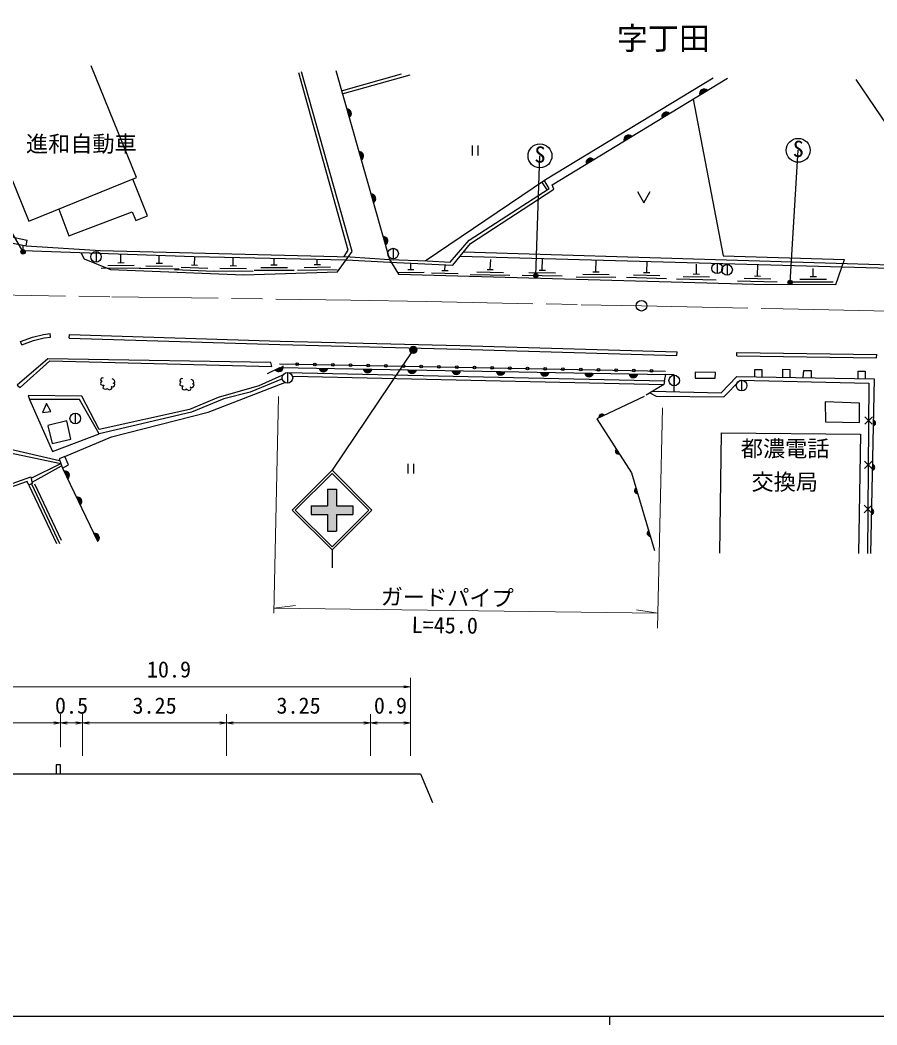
# Model space of a CAD drawing. Units: millimetres at full size, sheet at 1:1000, with parts at other scales. Extents: x 40000 to 680000, y 20000 to 380000.
# Drawn here: x 201467 to 298175, y 204000 to 317449 of the extents above; entities that cross this region are included whole.
import ezdxf
from ezdxf.enums import TextEntityAlignment as Align

# ---------------------------------------------------------------- set-up
doc = ezdxf.new("R2010")
doc.units = ezdxf.units.MM
doc.header["$LTSCALE"] = 1000
doc.linetypes.add('CHAIN', pattern=[18.5, 12, -1.5, 3.5, -1.5])
for name, color, linetype, lineweight in [('M-BGD', 7, 'Continuous', 25), ('M-BGD-EXST', 7, 'Continuous', 25), ('M-BMK', 2, 'CHAIN', 13), ('M-BMK-SRVR', 3, 'Continuous', 25), ('M-STR-HTXT', 7, 'Continuous', 13), ('M-STR-STRC', 7, 'Continuous', 25), ('M-TTL-BAND', 7, 'Continuous', 25)]:
    doc.layers.add(name, color=color, linetype=linetype, lineweight=lineweight)
doc.layers.add('M-BMK-HTXT', color=7, linetype='Continuous')
doc.styles.add('ＭＳ ゴシック', font='')
doc.styles.get('ＭＳ ゴシック').set_extended_font_data('MS Gothic')

# ---------------------------------------------------------------- blocks, each defined once
blk = doc.blocks.new('open_arrow')
at = {"color": 0, "linetype": 'Continuous', "lineweight": -2}
blk.add_lwpolyline([(7.5, 1.25), (0, 0), (7.5, -1.25)], dxfattribs=at)

msp = doc.modelspace()

# ---------------------------------------------------------------- hatches: boundary and pattern name
at = {"layer": 'M-BGD'}
for points in [[(279038, 309495), (278192, 308979, -0.82183)], [(238592, 306466), (238321, 307418, -0.82183)], [(274767, 306895), (273921, 306379, -0.82183)], [(270496, 304295), (269650, 303780, -0.82183)], [(239962, 301657), (239691, 302610, -0.82183)], [(266225, 301695), (265379, 301180, -0.82183)], [(241332, 296848), (241061, 297801, -0.82183)], [(242702, 292040), (242431, 292992, -0.82183)], [(230265, 277977), (231155, 278412, -0.82183)], [(235205, 278150), (236196, 278131, -0.82183)], [(240205, 278056), (241195, 278038, -0.82183)], [(245204, 277963), (246194, 277945, -0.82183)], [(250203, 277870), (251193, 277851, -0.82183)], [(255202, 277777), (256193, 277758, -0.82183)], [(260201, 277683), (261192, 277665, -0.82183)], [(265200, 277590), (266191, 277571, -0.82183)], [(270199, 277497), (271190, 277478, -0.82183)], [(267379, 272825), (266812, 272559, -0.84072)], [(297758, 271637), (297771, 272263, -0.84072)], [(268757, 269005), (269096, 268479, -0.84072)], [(297657, 266638), (297670, 267264, -0.84072)], [(206834, 265626), (206406, 266520, -0.82183)], [(270993, 264585), (271171, 263985, -0.84072)], [(208240, 262693), (207812, 263587, -0.82183)], [(297556, 261639), (297568, 262265, -0.84072)], [(210213, 258575), (209785, 259469, -0.82183)], [(272417, 259793), (272596, 259193, -0.84072)]]:
    msp.add_hatch(color=256, dxfattribs=at).paths.add_polyline_path(points)
at = {"layer": 'M-BGD-EXST'}
for points in [[(202024, 291408, -1), (201585, 291169, -0.41421), (201685, 291508, -0.41421)], [(259891, 288715, -1), (259451, 288476, -0.41421), (259551, 288815, -0.41421)], [(288601, 287950, -1), (288162, 287710, -0.41421), (288262, 288049, -0.41421)]]:
    msp.add_hatch(color=256, dxfattribs=at).paths.add_polyline_path(points)
at = {"layer": 'M-STR-STRC'}
for points in [[(245509, 280009, -0.41421), (245632, 280561, -0.41421), (246184, 280439, -1)], [(234319, 262620), (236179, 262620), (236180, 264480), (237180, 264480), (237179, 262620), (239039, 262620), (239039, 261620), (237179, 261620), (237178, 259760), (236178, 259760), (236179, 261620), (234319, 261620)]]:
    msp.add_hatch(color=256, dxfattribs=at).paths.add_polyline_path(points)

# ---------------------------------------------------------------- linework, layer by layer
at = {"layer": 'M-BGD'}
for p, q in [((237086, 311751), (243161, 290430)), ((237739, 309461), (244505, 311388)), ((237830, 309139), (245496, 311271)), ((261531, 298837), (281310, 310878)), ((252483, 303292), (252483, 302174)), ((253150, 303292), (253150, 302174)), ((260951, 298268), (260350, 299177)), ((202135, 291975), (202267, 292620)), ((243568, 291686), (243568, 290486)), ((210035, 291319), (210035, 290119)), ((212848, 290065), (212836, 291052)), ((217172, 289994), (217175, 290902)), ((221155, 289810), (221195, 290764)), ((225532, 289724), (225532, 290663)), ((230133, 289824), (230132, 290557)), ((235009, 289852), (234995, 290444)), ((238718, 290729), (243163, 290422)), ((260404, 289223), (260421, 290540)), ((210606, 289438), (215105, 289492)), ((211352, 289747), (214352, 289783)), ((212498, 290061), (213198, 290069)), ((214913, 289429), (219413, 289359)), ((215668, 289718), (218667, 289671)), ((216822, 290000), (217522, 289989)), ((218882, 289304), (223378, 289116)), ((219644, 289572), (222641, 289447)), ((220805, 289824), (221505, 289795)), ((224029, 289438), (227029, 289411)), ((225182, 289728), (225882, 289721)), ((228633, 289524), (231633, 289524)), ((229783, 289824), (230483, 289824)), ((232774, 289199), (237272, 289306)), ((233516, 289516), (236515, 289588)), ((234659, 289844), (235358, 289860)), ((238262, 290369), (243211, 290105)), ((243163, 290422), (247410, 290273)), ((243211, 290105), (250296, 289789)), ((245576, 289286), (245566, 290000)), ((247410, 290273), (249998, 290126)), ((249416, 289182), (249430, 289828)), ((254521, 289288), (254607, 290421)), ((266469, 289041), (266482, 290372)), ((272197, 288949), (272235, 290213)), ((277801, 288780), (277822, 289885)), ((280149, 290020), (280149, 288820)), ((281264, 289847), (281264, 288647)), ((284703, 288559), (284738, 289867)), ((290990, 288494), (290995, 289408)), ((223276, 289145), (227776, 289104)), ((227883, 289224), (232383, 289224)), ((244080, 288966), (247080, 289007)), ((245226, 289281), (245926, 289291)), ((247910, 288915), (250909, 288850)), ((249066, 289190), (249766, 289175)), ((252262, 288725), (256761, 288651)), ((253017, 289013), (256016, 288963)), ((254172, 289294), (254871, 289282)), ((258146, 288652), (262646, 288593)), ((258900, 288942), (261900, 288903)), ((260054, 289227), (260754, 289218)), ((264213, 288467), (268712, 288415)), ((264966, 288758), (267966, 288723)), ((266119, 289045), (266819, 289037)), ((269930, 288418), (274427, 288281)), ((270688, 288695), (273687, 288604)), ((271847, 288960), (272547, 288939)), ((275541, 288223), (280040, 288138)), ((276296, 288509), (279296, 288452)), ((277452, 288787), (278151, 288774)), ((283195, 288300), (286194, 288219)), ((284353, 288569), (285052, 288550)), ((289488, 288204), (292488, 288185)), ((290640, 288497), (291340, 288492)), ((282437, 288020), (286936, 287899)), ((288736, 287908), (293236, 287881)), ((204897, 281659), (204847, 282056)), ((207013, 281545), (207025, 281944)), ((201664, 280777), (201523, 281151)), ((275610, 279582), (275622, 279982)), ((282351, 279535), (282357, 279935)), ((282351, 279535), (298148, 279307)), ((282357, 279935), (298154, 279707)), ((298148, 279307), (298154, 279707)), ((230749, 278639), (274299, 277815)), ((231641, 277657), (231641, 276457)), ((275300, 277361), (275300, 276161)), ((297866, 276949), (297467, 257233)), ((274202, 276716), (274115, 276321)), ((282907, 276783), (282907, 275583)), ((202360, 275051), (202536, 274622)), ((207699, 273063), (207699, 271863)), ((296811, 271824), (297663, 272664)), ((296822, 272662), (297657, 271815)), ((199894, 269120), (205928, 267742)), ((200141, 268619), (206054, 267389)), ((202707, 265724), (206054, 267389)), ((202810, 265276), (206151, 267118)), ((206245, 266856), (210187, 258631)), ((245218, 267360), (245218, 266242)), ((245885, 267360), (245885, 266242)), ((296773, 266824), (297625, 267664)), ((296784, 267663), (297618, 266815)), ((202469, 264940), (205559, 258356)), ((202762, 265087), (205921, 258344)), ((203085, 265084), (206102, 258746)), ((296734, 261825), (297586, 262664)), ((296745, 262663), (297580, 261815)), ((206021, 232362), (206021, 233346)), ((246676, 232362), (248010, 229125))]:
    msp.add_line(p, q, dxfattribs=at)
for points in [[(182938, 317346), (186470, 309592), (191032, 300500), (193861, 296680), (195879, 294713), (197909, 293412), (200630, 292282), (202135, 291975)], [(183536, 317618), (187064, 309876), (191595, 300846), (194358, 297114), (196291, 295231), (198215, 293997), (200824, 292914), (202267, 292620)], [(195641, 311509), (202454, 294742), (214609, 299663), (209485, 312299)], [(208336, 291207), (208684, 290507), (211678, 289274), (226709, 288692), (237278, 289011), (238954, 291306), (233234, 311625)], [(238052, 290746), (238491, 291469), (232923, 311480)], [(247203, 290280), (260765, 299458), (279681, 310942)], [(310328, 310625), (314016, 305366), (309969, 302552), (310666, 301455), (305786, 298173), (303039, 302123), (302135, 301482), (295818, 310753)], [(251515, 291269), (300973, 289790), (328418, 307997)], [(277428, 308515), (280831, 290823), (294517, 290416)], [(205846, 296115), (206971, 293079), (214112, 295800), (214536, 294812), (215847, 295356), (214175, 299487)], [(249998, 290126), (252161, 292598), (261186, 298420), (260635, 299370)], [(250296, 289789), (252309, 292233), (261701, 298353), (261531, 298837)], [(271157, 298098), (271873, 296803), (272588, 298098)], [(201782, 292047), (201772, 291434), (221121, 290765), (238262, 290369)], [(202135, 291975), (210530, 291436), (238718, 290729)], [(251126, 290797), (301021, 289417), (302578, 290110), (332152, 289754)], [(243161, 290430), (243163, 290422), (244168, 288775), (284332, 287630), (293531, 287588), (294517, 290416)], [(201523, 281151), (202878, 281663), (204126, 281964), (204847, 282056)], [(201664, 280777), (202996, 281280), (204198, 281570), (204897, 281659)], [(207013, 281545), (230793, 280816), (251105, 280300), (275610, 279582)], [(207025, 281944), (230804, 281216), (251116, 280700), (275622, 279982)], [(229403, 277555), (230787, 278232), (274351, 277419)], [(284388, 277171), (284389, 278006), (285190, 277985), (285176, 277158)], [(287551, 277119), (287571, 278028), (288361, 277985), (288347, 277106)], [(230993, 277328), (228397, 276138), (223815, 274856), (220577, 273482), (210405, 271223), (208447, 274972), (202360, 275051)], [(231097, 276930), (227417, 275443), (224462, 274700), (220821, 273194), (210389, 270749), (208153, 274622), (202536, 274622), (205120, 268753), (210389, 270749)], [(210896, 277013), (210768, 277059), (210656, 277014), (210550, 276880), (210570, 276750), (210652, 276691), (210712, 276680), (210607, 276619), (210542, 276430), (210574, 276293), (210755, 276224), (210903, 276243), (210826, 276046), (210823, 275880), (210947, 275804), (211129, 275765), (211254, 275821), (211287, 275883), (211339, 275800), (211571, 275697), (211745, 275765), (211844, 275925), (211802, 276037), (211731, 276089), (211925, 276041), (212116, 276153), (212169, 276352), (212098, 276429), (211970, 276461), (212127, 276505), (212149, 276594), (212108, 276764), (212026, 276854), (211854, 276932)], [(219836, 276943), (219708, 276989), (219596, 276943), (219489, 276810), (219509, 276680), (219592, 276621), (219652, 276609), (219546, 276549), (219482, 276359), (219514, 276223), (219695, 276153), (219842, 276172), (219766, 275976), (219763, 275809), (219886, 275733), (220068, 275695), (220194, 275751), (220226, 275812), (220279, 275730), (220511, 275627), (220684, 275695), (220783, 275855), (220741, 275966), (220671, 276019), (220864, 275970), (221056, 276083), (221109, 276282), (221037, 276359), (220909, 276391), (221067, 276435), (221089, 276524), (221047, 276694), (220965, 276784), (220793, 276861)], [(231616, 277644), (274202, 276716), (274351, 277419)], [(232257, 277257), (274115, 276321), (272128, 275090)], [(272851, 275538), (280585, 275373), (282381, 277204), (297867, 276949)], [(275285, 275486), (275307, 277411), (274351, 277419)], [(289867, 277081), (289942, 277889), (290764, 277868), (290751, 277066)], [(296061, 276979), (296043, 277807), (296857, 277807), (296843, 276966)], [(206534, 268171), (211790, 270383), (222694, 273164), (231336, 276520)], [(272548, 275350), (273263, 274984), (280903, 274896), (282724, 276804), (297268, 276442)], [(297268, 276438), (297268, 276438), (297120, 257243)], [(271905, 274950), (266546, 272435), (270468, 266351), (273076, 257575)], [(204597, 271652), (205082, 269663), (207182, 270118), (206727, 272200), (204590, 271678)], [(280464, 257251), (280635, 270862), (296332, 270691), (296084, 257215)], [(196855, 263814), (202668, 265891), (202844, 265128), (202469, 264940), (202281, 265340), (196761, 263426)], [(206021, 233346), (205529, 233346), (205529, 232362)], [(191021, 232362), (206021, 232362), (208521, 232362), (224771, 232362), (241021, 232362), (245521, 232362), (246676, 232362)]]:
    msp.add_lwpolyline(points, dxfattribs=at)
for points in [[(201150, 276242), (201464, 275973), (204813, 278976), (229877, 278352), (229757, 278771), (204608, 279198)], [(277670, 277698), (277650, 277035), (279926, 277015), (279966, 277648)], [(204434, 274143), (203982, 273141), (204925, 273240)], [(292348, 274335), (292376, 272075), (296225, 272019), (296197, 274209)], [(205863, 267921), (206245, 266856), (206942, 267251), (206534, 268171)]]:
    msp.add_lwpolyline(points, close=True, dxfattribs=at)
for centre, radius in [((243568, 291086), 600), ((210035, 290719), 600), ((280149, 289420), 600), ((281264, 289247), 600), ((232749, 278601), 150), ((234749, 278563), 150), ((236748, 278525), 150), ((238748, 278487), 150), ((240747, 278450), 150), ((242747, 278412), 150), ((244747, 278374), 150), ((246746, 278336), 150), ((248746, 278298), 150), ((250746, 278261), 150), ((252745, 278223), 150), ((254745, 278185), 150), ((256745, 278147), 150), ((258744, 278109), 150), ((260744, 278072), 150), ((262744, 278034), 150), ((264743, 277996), 150), ((266743, 277958), 150), ((268742, 277920), 150), ((270742, 277883), 150), ((272742, 277845), 150), ((231641, 277057), 600), ((275300, 276761), 600), ((282907, 276183), 600), ((207699, 272463), 600)]:
    msp.add_circle(centre, radius, dxfattribs=at)
for centre, radius, start, end in [((278666, 309153), 505, 42.50171, 200.1599), ((238362, 306915), 505, 297.07363, 94.73182), ((274395, 306554), 505, 42.50171, 200.1599), ((270124, 303954), 505, 42.50171, 200.1599), ((239732, 302106), 505, 297.07363, 94.73182), ((265853, 301354), 505, 42.50171, 200.1599), ((241102, 297298), 505, 297.07363, 94.73182), ((242472, 292489), 505, 297.07363, 94.73182), ((230667, 278282), 505, 217.25154, 14.90973), ((235703, 278238), 505, 190.10172, 347.75991), ((240702, 278145), 505, 190.10172, 347.75991), ((245701, 278052), 505, 190.10172, 347.75991), ((250700, 277958), 505, 190.10172, 347.75991), ((255699, 277865), 505, 190.10172, 347.75991), ((260698, 277772), 505, 190.10172, 347.75991), ((265697, 277678), 505, 190.10172, 347.75991), ((270696, 277585), 505, 190.10172, 347.75991), ((267119, 272643), 318, 35.04074, 195.25847), ((297710, 271951), 318, 278.73133, 78.94906), ((268973, 268772), 318, 132.70245, 292.92018), ((297609, 266952), 318, 278.73133, 78.94906), ((206532, 266031), 505, 306.77462, 104.43281), ((271135, 264301), 318, 116.44263, 276.66036), ((207938, 263098), 505, 306.77462, 104.43281), ((297508, 261953), 318, 278.73133, 78.94906), ((209911, 258980), 505, 306.77462, 104.43281), ((272559, 259508), 318, 116.44263, 276.66036)]:
    msp.add_arc(centre, radius, start, end, dxfattribs=at)
at = {"layer": 'M-BGD-EXST'}
for p, q in [((259671, 288595), (260145, 302115)), ((288381, 287830), (289294, 302748)), ((201805, 291288), (196576, 300262))]:
    msp.add_line(p, q, dxfattribs=at)
for centre, radius in [((289294, 302748), 1350), ((260145, 302115), 1350), ((201805, 291288), 250), ((259671, 288595), 250), ((288381, 287830), 250)]:
    msp.add_circle(centre, radius, dxfattribs=at)
at = {"layer": 'M-BMK'}
msp.add_lwpolyline([(72335, 298068), (89949, 294654), (101224, 292809), (114309, 291013), (124126, 289753), (135108, 288786), (142730, 288245), (148691, 287914), (157444, 287537), (171591, 286973), (194582, 286489), (211830, 286212), (238790, 285814), (247332, 285683), (264806, 285310), (271599, 285197), (287587, 284836), (305190, 284484)], dxfattribs=at)
at = {"layer": 'M-BMK-SRVR'}
msp.add_circle((271599, 285197), 600, dxfattribs=at)
at = {"layer": 'M-STR-HTXT'}
for p, q in [((230633, 274940), (230097, 250490)), ((273424, 248777), (273976, 273661)), ((230110, 251045), (232545, 251356)), ((230110, 251045), (273462, 250497)), ((273462, 250497), (271035, 250869)), ((245521, 234362), (245521, 243174)), ((191021, 242174), (245521, 242174)), ((206021, 235346), (206021, 239093)), ((208521, 234362), (208521, 239093)), ((224771, 234362), (224771, 239093)), ((241021, 234362), (241021, 239093)), ((191021, 238093), (206021, 238093)), ((206021, 238093), (208521, 238093)), ((208521, 238093), (224771, 238093)), ((224771, 238093), (241021, 238093)), ((241021, 238093), (245521, 238093))]:
    msp.add_line(p, q, dxfattribs=at)
at = {"layer": 'M-STR-STRC'}
for p, q in [((245847, 280224), (236678, 266620)), ((232178, 262120), (236678, 266620)), ((241179, 262120), (236678, 266620)), ((232532, 262120), (236678, 266267)), ((240825, 262120), (236678, 266267)), ((236180, 264480), (236179, 262620)), ((236180, 264480), (237180, 264480)), ((237180, 264480), (237179, 262620)), ((232178, 262120), (236678, 257620)), ((232532, 262120), (236678, 257973)), ((234319, 262620), (234319, 261620)), ((234319, 262620), (236179, 262620)), ((236678, 257973), (240825, 262120)), ((236679, 257620), (241179, 262120)), ((237179, 262620), (239039, 262620)), ((239039, 262620), (239039, 261620)), ((234319, 261620), (236179, 261620)), ((236179, 261620), (236178, 259760)), ((237179, 261620), (237178, 259760)), ((237179, 261620), (239039, 261620)), ((236178, 259760), (237178, 259760)), ((236679, 257620), (236679, 255620))]:
    msp.add_line(p, q, dxfattribs=at)
msp.add_circle((245847, 280224), 400, dxfattribs=at)
at = {"layer": 'M-TTL-BAND'}
for p, q in [((40000, 205000), (579000, 205000)), ((268000, 205000), (268000, 204000))]:
    msp.add_line(p, q, dxfattribs=at)

# ---------------------------------------------------------------- block references
at = {"layer": 'M-STR-HTXT', "xscale": 100, "yscale": 100, "rotation": 180}
for p in [(245521, 242174), (206021, 238093), (208521, 238093), (224771, 238093), (241021, 238093), (245521, 238093)]:
    msp.add_blockref('open_arrow', p, dxfattribs=at)
at = {"layer": 'M-STR-HTXT', "xscale": 100, "yscale": 100}
for p in [(206021, 238093), (208521, 238093), (224771, 238093), (241021, 238093)]:
    msp.add_blockref('open_arrow', p, dxfattribs=at)

# ---------------------------------------------------------------- texts
at = {"layer": 'M-BGD-EXST', "style": 'ＭＳ ゴシック'}
for p in [(259490, 300823), (288639, 301456)]:
    msp.add_text('S', height=1833, rotation=358.508, dxfattribs=at).set_placement(p, align=Align.BOTTOM_LEFT)
at = {"layer": 'M-BMK-HTXT', "style": 'ＭＳ ゴシック'}
for s, height, p in [('字丁田', 2566, (268820, 313342)), ('進和自動車', 1833, (202133, 302008)), ('都濃電話', 1833, (282816, 267610))]:
    msp.add_text(s, height=height, dxfattribs=at).set_placement(p, align=Align.BOTTOM_LEFT)
msp.add_text('交換局', height=1833, dxfattribs=at).set_placement((287772, 265302), align=Align.MIDDLE_CENTER)
at = {"layer": 'M-STR-HTXT', "style": 'ＭＳ ゴシック'}
for s, p in [('ガードパイプ', (242155, 250893)), ('L=45.0', (245642, 247711))]:
    msp.add_text(s, height=1833, rotation=359.275, dxfattribs=at).set_placement(p, align=Align.BOTTOM_LEFT)
for s, p in [('10.9', (218271, 242674)), ('0.5', (207271, 238593)), ('3.25', (216646, 238593)), ('3.25', (232896, 238593)), ('0.9', (243271, 238593))]:
    msp.add_text(s, height=1833, dxfattribs=at).set_placement(p, align=Align.BOTTOM_CENTER)

doc.saveas('drawing.dxf')
